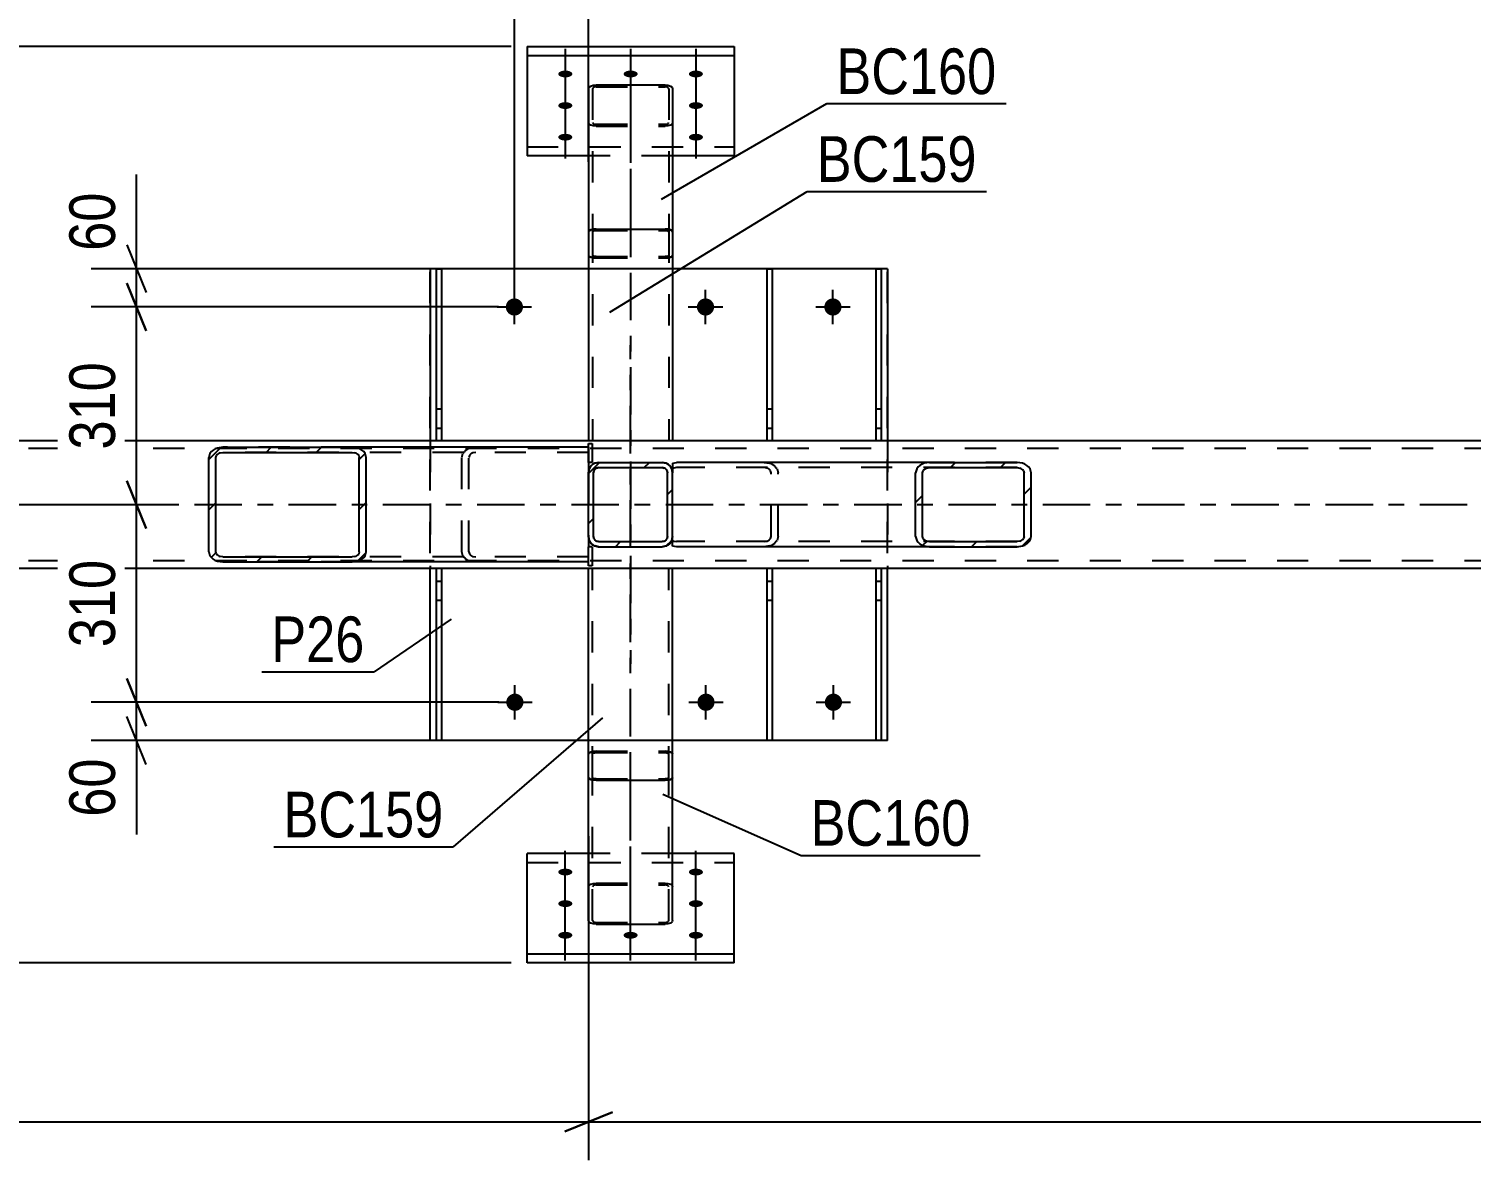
# Model space of a CAD drawing. Header units: millimetres. Extents: x -156 to 1033, y -616 to 225.
# Drawn here: x 25.8 to 116.4, y -314.2 to -243.3 of the extents above; entities that cross this region are included whole.
import ezdxf

# ---------------------------------------------------------------- set-up
doc = ezdxf.new("R2010")
doc.units = ezdxf.units.MM
doc.linetypes.add('DXK_LINE_DOT2', pattern=[3.9198, 1.9599, -1.9599])
doc.linetypes.add('DXK_LINE_DOT3', pattern=[5.9187, 2.979, -0.9799, 0.9799, -0.9799])
doc.styles.add('Arial Narrow', font='ARIALN.TTF', dxfattribs={"height": 0.2})

# ---------------------------------------------------------------- blocks, each defined once
blk = doc.blocks.new('Part-404205526-5546 - 5400')
at = {"color": 2, "linetype": 'Continuous'}
for p, q in [((51.001, -258.302), (51.001, -269.102)), ((51.401, -258.302), (51.001, -258.302)), ((60.948, -258.302), (51.721, -258.302)), ((72.16, -258.302), (66.228, -258.302)), ((79, -258.302), (72.48, -258.302)), ((79.721, -258.302), (79.32, -258.302)), ((79.721, -258.302), (79.721, -258.302)), ((79.721, -258.302), (79.721, -269.102)), ((51.001, -287.902), (51.001, -277.102)), ((79.721, -287.902), (79.721, -277.102)), ((51.401, -287.902), (51.001, -287.902)), ((60.948, -287.902), (51.721, -287.902)), ((72.16, -287.902), (66.228, -287.902)), ((79, -287.902), (72.48, -287.902)), ((79.721, -287.902), (79.32, -287.902)), ((79.721, -287.902), (79.721, -287.902))]:
    blk.add_line(p, q, dxfattribs=at)
at = {"color": 7, "linetype": 'DXK_LINE_DOT2'}
for p, q in [((51.001, -287.902), (51.001, -258.302)), ((51.721, -258.302), (51.401, -258.302)), ((66.228, -258.302), (60.948, -258.302)), ((72.48, -258.302), (72.16, -258.302)), ((79.32, -258.302), (79, -258.302)), ((79.721, -287.902), (79.721, -258.302)), ((79.721, -258.302), (79.721, -258.302)), ((51.001, -269.102), (51.001, -277.102)), ((79.721, -269.102), (79.721, -277.102)), ((51.721, -287.902), (51.401, -287.902)), ((66.228, -287.902), (60.948, -287.902)), ((72.48, -287.902), (72.16, -287.902)), ((79.32, -287.902), (79, -287.902)), ((79.721, -287.902), (79.721, -287.902))]:
    blk.add_line(p, q, dxfattribs=at)
blk = doc.blocks.new('Part-404205526-5468 - 5400')
at = {"color": 2, "linetype": 'Continuous'}
for p, q in [((51.401, -287.902), (51.401, -277.102)), ((51.721, -277.102), (51.721, -287.902)), ((51.401, -279.102), (51.721, -279.102)), ((51.721, -287.902), (51.401, -287.902))]:
    blk.add_line(p, q, dxfattribs=at)
at = {"color": 7, "linetype": 'DXK_LINE_DOT2'}
for p, q in [((51.721, -277.102), (51.401, -277.102)), ((51.401, -277.902), (51.721, -277.902))]:
    blk.add_line(p, q, dxfattribs=at)
blk = doc.blocks.new('Part-404205526-5408 - 5400')
at = {"color": 2, "linetype": 'Continuous'}
for p, q in [((861.776, -269.102), (-64.421, -269.102)), ((861.776, -277.102), (-64.421, -277.102))]:
    blk.add_line(p, q, dxfattribs=at)
at = {"color": 7, "linetype": 'DXK_LINE_DOT2'}
for p, q in [((866.576, -269.582), (-64.421, -269.582)), ((866.576, -276.622), (-64.421, -276.622))]:
    blk.add_line(p, q, dxfattribs=at)
at = {"color": 7, "linetype": 'DXK_LINE_DOT3'}
blk.add_line((-64.421, -273.102), (866.576, -273.102), dxfattribs=at)
blk = doc.blocks.new('Part-404205526-5483 - 5400')
at = {"color": 2, "linetype": 'Continuous'}
for p, q in [((51.401, -269.102), (51.401, -258.302)), ((51.401, -258.302), (51.721, -258.302)), ((51.721, -258.302), (51.721, -269.102)), ((51.401, -267.102), (51.721, -267.102))]:
    blk.add_line(p, q, dxfattribs=at)
at = {"color": 7, "linetype": 'DXK_LINE_DOT2'}
for p, q in [((51.401, -268.302), (51.721, -268.302)), ((51.721, -269.102), (51.401, -269.102))]:
    blk.add_line(p, q, dxfattribs=at)
blk = doc.blocks.new('Part-404205526-5507 - 5400')
at = {"color": 7, "linetype": 'DXK_LINE_DOT3'}
blk.add_line((63.588, -299.483), (63.588, -263.102), dxfattribs=at)
at = {"color": 2, "linetype": 'Continuous'}
for p, q in [((60.948, -290.224), (60.948, -277.102)), ((66.228, -290.224), (66.228, -277.102)), ((60.984, -290.287), (60.948, -290.224)), ((61.088, -290.34), (60.984, -290.287)), ((61.244, -290.376), (61.088, -290.34)), ((61.428, -290.388), (61.244, -290.376)), ((61.428, -290.388), (65.748, -290.388)), ((65.931, -290.376), (65.748, -290.388)), ((66.087, -290.34), (65.931, -290.376)), ((66.191, -290.287), (66.087, -290.34)), ((66.228, -290.224), (66.191, -290.287))]:
    blk.add_line(p, q, dxfattribs=at)
at = {"color": 7, "linetype": 'DXK_LINE_DOT2'}
for p, q in [((66.228, -277.102), (60.948, -277.102)), ((61.188, -290.224), (61.188, -277.102)), ((65.988, -290.224), (65.988, -277.102)), ((60.948, -288.743), (60.984, -288.68)), ((60.984, -288.68), (61.088, -288.626)), ((61.088, -288.626), (61.244, -288.591)), ((61.206, -288.711), (61.188, -288.743)), ((61.258, -288.685), (61.206, -288.711)), ((61.244, -288.591), (61.428, -288.578)), ((61.336, -288.667), (61.258, -288.685)), ((61.428, -288.661), (61.336, -288.667)), ((61.428, -288.578), (65.748, -288.578)), ((61.428, -288.661), (65.748, -288.661)), ((65.748, -288.578), (65.931, -288.591)), ((65.839, -288.667), (65.748, -288.661)), ((65.917, -288.685), (65.839, -288.667)), ((65.917, -288.685), (65.931, -288.692)), ((65.931, -288.591), (66.087, -288.626)), ((65.931, -288.692), (65.969, -288.711)), ((65.988, -288.743), (65.969, -288.711)), ((66.087, -288.626), (66.191, -288.68)), ((66.191, -288.68), (66.228, -288.743)), ((61.188, -290.224), (61.206, -290.255)), ((61.206, -290.255), (61.258, -290.282)), ((61.258, -290.282), (61.336, -290.3)), ((61.336, -290.3), (61.428, -290.306)), ((61.428, -290.306), (65.748, -290.306)), ((65.748, -290.306), (65.839, -290.3)), ((65.839, -290.3), (65.917, -290.282)), ((65.917, -290.282), (65.969, -290.255)), ((65.969, -290.255), (65.988, -290.224))]:
    blk.add_line(p, q, dxfattribs=at)
blk = doc.blocks.new('Part-404205526-5574 - 5400')
at = {"linetype": 'Continuous'}
h = blk.add_hatch(dxfattribs=at)
h.set_pattern_fill('', scale=0.7, style=0, pattern_type=0)
h.set_pattern_definition([(45, (46.4498, -276.6537), (-1.57154, 1.57154), [])])
h.paths.add_polyline_path([(46.114, -276.702), (46.45, -276.654), (46.735, -276.515), (46.925, -276.307), (46.992, -276.062), (46.992, -270.142), (46.925, -269.897), (46.735, -269.69), (46.45, -269.551), (46.114, -269.502), (37.987, -269.502), (37.651, -269.551), (37.366, -269.69), (37.175, -269.897), (37.108, -270.142), (37.108, -276.062), (37.175, -276.307), (37.366, -276.515), (37.651, -276.654), (37.987, -276.702)])
h.paths.add_polyline_path([(37.819, -276.358), (37.676, -276.289), (37.581, -276.185), (37.548, -276.062), (37.548, -270.142), (37.581, -270.02), (37.676, -269.916), (37.819, -269.847), (37.987, -269.822), (46.114, -269.822), (46.282, -269.847), (46.424, -269.916), (46.519, -270.02), (46.553, -270.142), (46.553, -276.062), (46.519, -276.185), (46.424, -276.289), (46.282, -276.358), (46.114, -276.382), (37.987, -276.382)])
at = {"color": 2, "linetype": 'Continuous'}
for p, q in [((37.987, -269.502), (37.651, -269.551)), ((37.819, -269.847), (37.987, -269.822)), ((37.987, -269.502), (46.114, -269.502)), ((37.987, -269.822), (46.114, -269.822)), ((60.939, -269.502), (46.114, -269.502)), ((46.45, -269.551), (46.114, -269.502)), ((46.114, -269.822), (46.282, -269.847)), ((37.175, -269.897), (37.108, -270.142)), ((37.108, -276.062), (37.108, -270.142)), ((37.548, -270.142), (37.581, -270.02)), ((37.548, -276.062), (37.548, -270.142)), ((46.519, -270.02), (46.553, -270.142)), ((46.553, -276.062), (46.553, -270.142)), ((46.992, -270.142), (46.925, -269.897)), ((46.992, -276.062), (46.992, -270.142)), ((60.939, -270.462), (60.939, -271.102)), ((60.939, -275.102), (60.939, -275.742)), ((37.108, -276.062), (37.175, -276.307)), ((37.581, -276.185), (37.548, -276.062)), ((46.553, -276.062), (46.519, -276.185)), ((46.925, -276.307), (46.992, -276.062)), ((37.651, -276.654), (37.987, -276.702)), ((37.987, -276.382), (37.819, -276.358)), ((37.987, -276.382), (46.114, -276.382)), ((37.987, -276.702), (46.114, -276.702)), ((46.282, -276.358), (46.114, -276.382)), ((46.114, -276.702), (46.45, -276.654)), ((60.939, -276.702), (46.114, -276.702))]:
    blk.add_line(p, q, dxfattribs=at)
at = {"color": 7, "linetype": 'DXK_LINE_DOT2'}
for p, q in [((46.114, -269.502), (37.987, -269.502)), ((60.939, -269.822), (37.987, -269.822)), ((53.536, -269.551), (53.873, -269.502)), ((53.873, -269.822), (53.705, -269.847)), ((60.939, -269.502), (60.939, -270.462)), ((52.994, -270.142), (53.061, -269.897)), ((52.994, -276.062), (52.994, -270.142)), ((53.467, -270.02), (53.433, -270.142)), ((53.433, -276.062), (53.433, -270.142)), ((60.939, -271.102), (60.939, -275.102)), ((53.061, -276.307), (52.994, -276.062)), ((53.433, -276.062), (53.467, -276.185)), ((60.939, -276.062), (60.939, -275.742)), ((60.939, -276.702), (60.939, -276.062)), ((60.939, -276.382), (37.987, -276.382)), ((46.114, -276.702), (37.987, -276.702)), ((53.873, -276.702), (53.536, -276.654)), ((53.705, -276.358), (53.873, -276.382))]:
    blk.add_line(p, q, dxfattribs=at)
at = {"color": 2, "linetype": 'Continuous'}
for centre, radius, start, end in [((37.852, -270.327), 0.802, 104.55473, 147.58955), ((37.92, -270.235), 0.401, 104.55473, 147.58955), ((46.181, -270.235), 0.401, 32.41045, 75.44527), ((46.248, -270.327), 0.802, 32.41045, 75.44527), ((37.92, -275.97), 0.401, 212.41045, 255.44527), ((46.181, -275.97), 0.401, 284.55473, 327.58955), ((37.852, -275.877), 0.802, 212.41045, 255.44527), ((46.248, -275.877), 0.802, 284.55473, 327.58955)]:
    blk.add_arc(centre, radius, start, end, dxfattribs=at)
at = {"color": 7, "linetype": 'DXK_LINE_DOT2'}
for centre, radius, start, end in [((53.738, -270.327), 0.802, 104.55473, 147.58955), ((53.805, -270.235), 0.401, 104.55473, 147.58955), ((53.805, -275.97), 0.401, 212.41045, 255.44527), ((53.738, -275.877), 0.802, 212.41045, 255.44527)]:
    blk.add_arc(centre, radius, start, end, dxfattribs=at)
blk = doc.blocks.new('Part-404205526-5473 - 5400')
at = {"color": 2, "linetype": 'Continuous'}
for p, q in [((79, -287.902), (79, -277.102)), ((79.32, -277.102), (79.32, -287.902)), ((79, -279.102), (79.32, -279.102)), ((79.32, -287.902), (79, -287.902))]:
    blk.add_line(p, q, dxfattribs=at)
at = {"color": 7, "linetype": 'DXK_LINE_DOT2'}
for p, q in [((79.32, -277.102), (79, -277.102)), ((79, -277.902), (79.32, -277.902))]:
    blk.add_line(p, q, dxfattribs=at)
blk = doc.blocks.new('Part-404205526-5478 - 5400')
at = {"color": 2, "linetype": 'Continuous'}
for p, q in [((72.16, -287.902), (72.16, -277.102)), ((72.48, -277.102), (72.48, -287.902)), ((72.16, -279.102), (72.48, -279.102)), ((72.48, -287.902), (72.16, -287.902))]:
    blk.add_line(p, q, dxfattribs=at)
at = {"color": 7, "linetype": 'DXK_LINE_DOT2'}
for p, q in [((72.48, -277.102), (72.16, -277.102)), ((72.16, -277.902), (72.48, -277.902))]:
    blk.add_line(p, q, dxfattribs=at)
blk = doc.blocks.new('Part-404205526-5488 - 5400')
at = {"color": 2, "linetype": 'Continuous'}
for p, q in [((79, -269.102), (79, -258.302)), ((79, -258.302), (79.32, -258.302)), ((79.32, -258.302), (79.32, -269.102)), ((79, -267.102), (79.32, -267.102))]:
    blk.add_line(p, q, dxfattribs=at)
at = {"color": 7, "linetype": 'DXK_LINE_DOT2'}
for p, q in [((79, -268.302), (79.32, -268.302)), ((79.32, -269.102), (79, -269.102))]:
    blk.add_line(p, q, dxfattribs=at)
blk = doc.blocks.new('Part-404205526-5493 - 5400')
at = {"color": 2, "linetype": 'Continuous'}
for p, q in [((72.16, -269.102), (72.16, -258.302)), ((72.16, -258.302), (72.48, -258.302)), ((72.48, -258.302), (72.48, -269.102)), ((72.16, -267.102), (72.48, -267.102))]:
    blk.add_line(p, q, dxfattribs=at)
at = {"color": 7, "linetype": 'DXK_LINE_DOT2'}
for p, q in [((72.16, -268.302), (72.48, -268.302)), ((72.48, -269.102), (72.16, -269.102))]:
    blk.add_line(p, q, dxfattribs=at)
blk = doc.blocks.new('Part-404205526-5496 - 5400')
at = {"color": 2, "linetype": 'Continuous'}
for p, q in [((60.948, -294.996), (57.088, -294.996)), ((57.088, -301.843), (57.088, -294.996)), ((70.088, -294.996), (66.228, -294.996)), ((70.088, -301.843), (70.088, -294.996)), ((57.088, -301.283), (70.088, -301.283)), ((70.088, -301.843), (57.088, -301.843))]:
    blk.add_line(p, q, dxfattribs=at)
at = {"color": 7, "linetype": 'DXK_LINE_DOT2'}
for p, q in [((66.228, -294.996), (60.948, -294.996)), ((57.088, -295.556), (70.088, -295.556))]:
    blk.add_line(p, q, dxfattribs=at)
blk = doc.blocks.new('Part-404205526-5497 - 5400')
at = {"color": 2, "linetype": 'Continuous'}
for p, q in [((57.088, -244.36), (70.088, -244.36)), ((57.088, -244.36), (57.088, -251.208)), ((70.088, -244.36), (70.088, -251.208)), ((57.088, -244.921), (70.088, -244.921)), ((60.948, -251.208), (57.088, -251.208)), ((70.088, -251.208), (66.228, -251.208))]:
    blk.add_line(p, q, dxfattribs=at)
at = {"color": 7, "linetype": 'DXK_LINE_DOT2'}
for p, q in [((57.088, -250.648), (70.088, -250.648)), ((66.228, -251.208), (60.948, -251.208))]:
    blk.add_line(p, q, dxfattribs=at)
blk = doc.blocks.new('Part-404205526-5502 - 5400')
at = {"color": 7, "linetype": 'DXK_LINE_DOT2'}
for p, q in [((60.984, -288.68), (60.948, -288.743)), ((60.948, -290.224), (60.948, -288.743)), ((61.088, -288.626), (60.984, -288.68)), ((61.244, -288.591), (61.088, -288.626)), ((61.188, -288.743), (61.206, -288.711)), ((61.188, -299.197), (61.188, -288.743)), ((61.206, -288.711), (61.258, -288.685)), ((61.428, -288.578), (61.244, -288.591)), ((61.258, -288.685), (61.336, -288.667)), ((61.336, -288.667), (61.428, -288.661)), ((61.428, -288.578), (65.748, -288.578)), ((61.428, -288.661), (65.748, -288.661)), ((65.931, -288.591), (65.748, -288.578)), ((65.748, -288.661), (65.839, -288.667)), ((65.839, -288.667), (65.917, -288.685)), ((65.917, -288.685), (65.931, -288.692)), ((66.087, -288.626), (65.931, -288.591)), ((65.931, -288.692), (65.969, -288.711)), ((65.969, -288.711), (65.988, -288.743)), ((65.988, -299.197), (65.988, -288.743)), ((66.191, -288.68), (66.087, -288.626)), ((66.228, -288.743), (66.191, -288.68)), ((66.228, -290.224), (66.228, -288.743)), ((61.206, -290.255), (61.188, -290.224)), ((61.258, -290.282), (61.206, -290.255)), ((61.336, -290.3), (61.258, -290.282)), ((61.428, -290.306), (61.336, -290.3)), ((61.428, -290.306), (65.748, -290.306)), ((65.839, -290.3), (65.748, -290.306)), ((65.917, -290.282), (65.839, -290.3)), ((65.917, -290.282), (65.931, -290.275)), ((65.931, -290.275), (65.969, -290.255)), ((65.969, -290.255), (65.988, -290.224)), ((60.948, -297.082), (60.984, -296.992)), ((60.984, -296.992), (61.088, -296.916)), ((61.088, -296.916), (61.244, -296.865)), ((61.258, -296.999), (61.206, -297.037)), ((61.244, -296.865), (61.428, -296.847)), ((61.336, -296.973), (61.258, -296.999)), ((61.428, -296.965), (61.336, -296.973)), ((61.428, -296.847), (65.748, -296.847)), ((61.428, -296.965), (65.748, -296.965)), ((65.748, -296.847), (65.931, -296.865)), ((65.839, -296.973), (65.748, -296.965)), ((65.917, -296.999), (65.839, -296.973)), ((65.917, -296.999), (65.931, -297.009)), ((65.931, -296.865), (66.087, -296.916)), ((65.931, -297.009), (65.969, -297.037)), ((66.087, -296.916), (66.191, -296.992)), ((66.191, -296.992), (66.228, -297.082)), ((61.206, -297.037), (61.188, -297.082)), ((65.988, -297.082), (65.969, -297.037)), ((61.188, -299.197), (61.206, -299.242)), ((61.206, -299.242), (61.258, -299.28)), ((61.258, -299.28), (61.336, -299.306)), ((61.336, -299.306), (61.428, -299.314)), ((61.428, -299.314), (65.748, -299.314)), ((65.748, -299.314), (65.839, -299.306)), ((65.839, -299.306), (65.917, -299.28)), ((65.917, -299.28), (65.969, -299.242)), ((65.969, -299.242), (65.988, -299.197))]:
    blk.add_line(p, q, dxfattribs=at)
at = {"color": 7, "linetype": 'DXK_LINE_DOT3'}
blk.add_line((63.588, -298.139), (63.588, -289.483), dxfattribs=at)
at = {"color": 2, "linetype": 'Continuous'}
for p, q in [((60.948, -299.197), (60.948, -290.224)), ((60.948, -290.224), (60.984, -290.287)), ((60.984, -290.287), (61.088, -290.34)), ((61.088, -290.34), (61.244, -290.376)), ((61.244, -290.376), (61.428, -290.388)), ((61.428, -290.388), (65.748, -290.388)), ((65.748, -290.388), (65.931, -290.376)), ((65.931, -290.376), (66.087, -290.34)), ((66.087, -290.34), (66.191, -290.287)), ((66.191, -290.287), (66.228, -290.224)), ((66.228, -299.197), (66.228, -290.224)), ((60.984, -299.287), (60.948, -299.197)), ((61.088, -299.363), (60.984, -299.287)), ((61.244, -299.414), (61.088, -299.363)), ((61.428, -299.432), (61.244, -299.414)), ((61.428, -299.432), (65.748, -299.432)), ((65.931, -299.414), (65.748, -299.432)), ((66.087, -299.363), (65.931, -299.414)), ((66.191, -299.287), (66.087, -299.363)), ((66.228, -299.197), (66.191, -299.287))]:
    blk.add_line(p, q, dxfattribs=at)
blk = doc.blocks.new('Part-404205526-5512 - 5400')
at = {"color": 2, "linetype": 'Continuous'}
for p, q in [((60.948, -247.007), (60.984, -246.917)), ((60.948, -247.007), (60.948, -255.981)), ((60.984, -246.917), (61.088, -246.841)), ((61.088, -246.841), (61.244, -246.79)), ((61.244, -246.79), (61.428, -246.772)), ((61.428, -246.772), (65.748, -246.772)), ((65.748, -246.772), (65.931, -246.79)), ((65.931, -246.79), (66.087, -246.841)), ((66.087, -246.841), (66.191, -246.917)), ((66.191, -246.917), (66.228, -247.007)), ((66.228, -247.007), (66.228, -255.981)), ((60.984, -255.918), (60.948, -255.981)), ((61.088, -255.865), (60.984, -255.918)), ((61.244, -255.829), (61.088, -255.865)), ((61.428, -255.816), (61.244, -255.829)), ((61.428, -255.816), (65.748, -255.816)), ((65.931, -255.829), (65.748, -255.816)), ((66.087, -255.865), (65.931, -255.829)), ((66.191, -255.918), (66.087, -255.865)), ((66.228, -255.981), (66.191, -255.918))]:
    blk.add_line(p, q, dxfattribs=at)
at = {"color": 7, "linetype": 'DXK_LINE_DOT2'}
for p, q in [((61.206, -246.962), (61.188, -247.007)), ((61.188, -247.007), (61.188, -257.462)), ((61.258, -246.924), (61.206, -246.962)), ((61.336, -246.898), (61.258, -246.924)), ((61.428, -246.889), (61.336, -246.898)), ((61.428, -246.889), (65.748, -246.889)), ((65.839, -246.898), (65.748, -246.889)), ((65.917, -246.924), (65.839, -246.898)), ((65.969, -246.962), (65.917, -246.924)), ((65.988, -247.007), (65.969, -246.962)), ((65.988, -247.007), (65.988, -257.462)), ((60.984, -249.212), (60.948, -249.122)), ((61.088, -249.288), (60.984, -249.212)), ((61.244, -249.339), (61.088, -249.288)), ((61.188, -249.122), (61.206, -249.167)), ((61.206, -249.167), (61.258, -249.205)), ((61.428, -249.357), (61.244, -249.339)), ((61.258, -249.205), (61.336, -249.23)), ((61.336, -249.23), (61.428, -249.239)), ((61.428, -249.239), (65.748, -249.239)), ((61.428, -249.357), (65.748, -249.357)), ((65.748, -249.239), (65.839, -249.23)), ((65.931, -249.339), (65.748, -249.357)), ((65.839, -249.23), (65.917, -249.205)), ((65.917, -249.205), (65.931, -249.195)), ((65.931, -249.195), (65.969, -249.167)), ((66.087, -249.288), (65.931, -249.339)), ((65.969, -249.167), (65.988, -249.122)), ((66.191, -249.212), (66.087, -249.288)), ((66.228, -249.122), (66.191, -249.212)), ((60.948, -255.981), (60.948, -257.462)), ((61.188, -255.981), (61.206, -255.949)), ((61.206, -255.949), (61.258, -255.923)), ((61.258, -255.923), (61.336, -255.905)), ((61.336, -255.905), (61.428, -255.899)), ((61.428, -255.899), (65.748, -255.899)), ((65.748, -255.899), (65.839, -255.905)), ((65.839, -255.905), (65.917, -255.923)), ((65.917, -255.923), (65.931, -255.93)), ((65.931, -255.93), (65.969, -255.949)), ((65.969, -255.949), (65.988, -255.981)), ((66.228, -255.981), (66.228, -257.462)), ((60.948, -257.462), (60.984, -257.525)), ((60.984, -257.525), (61.088, -257.578)), ((61.088, -257.578), (61.244, -257.614)), ((61.206, -257.493), (61.188, -257.462)), ((61.258, -257.52), (61.206, -257.493)), ((61.244, -257.614), (61.428, -257.627)), ((61.336, -257.538), (61.258, -257.52)), ((61.428, -257.544), (61.336, -257.538)), ((61.428, -257.544), (65.748, -257.544)), ((61.428, -257.627), (65.748, -257.627)), ((65.839, -257.538), (65.748, -257.544)), ((65.748, -257.627), (65.931, -257.614)), ((65.917, -257.52), (65.839, -257.538)), ((65.917, -257.52), (65.931, -257.513)), ((65.931, -257.513), (65.969, -257.493)), ((65.931, -257.614), (66.087, -257.578)), ((65.969, -257.493), (65.988, -257.462)), ((66.087, -257.578), (66.191, -257.525)), ((66.191, -257.525), (66.228, -257.462))]:
    blk.add_line(p, q, dxfattribs=at)
at = {"color": 7, "linetype": 'DXK_LINE_DOT3'}
blk.add_line((63.588, -248.064), (63.588, -256.721), dxfattribs=at)
blk = doc.blocks.new('Part-404205526-5517 - 5400')
at = {"color": 7, "linetype": 'DXK_LINE_DOT3'}
blk.add_line((63.588, -246.721), (63.588, -283.102), dxfattribs=at)
at = {"color": 2, "linetype": 'Continuous'}
for p, q in [((60.948, -255.981), (60.984, -255.918)), ((60.948, -255.981), (60.948, -269.102)), ((60.984, -255.918), (61.088, -255.865)), ((61.088, -255.865), (61.244, -255.829)), ((61.244, -255.829), (61.428, -255.816)), ((61.428, -255.816), (65.748, -255.816)), ((65.748, -255.816), (65.931, -255.829)), ((65.931, -255.829), (66.087, -255.865)), ((66.087, -255.865), (66.191, -255.918)), ((66.191, -255.918), (66.228, -255.981)), ((66.228, -255.981), (66.228, -269.102))]:
    blk.add_line(p, q, dxfattribs=at)
at = {"color": 7, "linetype": 'DXK_LINE_DOT2'}
for p, q in [((61.206, -255.949), (61.188, -255.981)), ((61.188, -255.981), (61.188, -269.102)), ((61.258, -255.923), (61.206, -255.949)), ((61.336, -255.905), (61.258, -255.923)), ((61.428, -255.899), (61.336, -255.905)), ((61.428, -255.899), (65.748, -255.899)), ((65.839, -255.905), (65.748, -255.899)), ((65.917, -255.923), (65.839, -255.905)), ((65.969, -255.949), (65.917, -255.923)), ((65.988, -255.981), (65.969, -255.949)), ((65.988, -255.981), (65.988, -269.102)), ((60.984, -257.525), (60.948, -257.462)), ((61.088, -257.578), (60.984, -257.525)), ((61.244, -257.614), (61.088, -257.578)), ((61.188, -257.462), (61.206, -257.493)), ((61.206, -257.493), (61.258, -257.52)), ((61.428, -257.627), (61.244, -257.614)), ((61.258, -257.52), (61.336, -257.538)), ((61.336, -257.538), (61.428, -257.544)), ((61.428, -257.544), (65.748, -257.544)), ((61.428, -257.627), (65.748, -257.627)), ((65.748, -257.544), (65.839, -257.538)), ((65.931, -257.614), (65.748, -257.627)), ((65.839, -257.538), (65.917, -257.52)), ((65.917, -257.52), (65.931, -257.513)), ((65.931, -257.513), (65.969, -257.493)), ((66.087, -257.578), (65.931, -257.614)), ((65.969, -257.493), (65.988, -257.462)), ((66.191, -257.525), (66.087, -257.578)), ((66.228, -257.462), (66.191, -257.525)), ((66.228, -269.102), (60.948, -269.102))]:
    blk.add_line(p, q, dxfattribs=at)
blk = doc.blocks.new('Bolt-404205526-5602 - 5400')
at = {"linetype": 'Continuous'}
for points in [[(59.488, -245.869), (59.579, -245.873), (59.667, -245.887), (59.746, -245.909), (59.815, -245.939), (59.869, -245.975), (59.906, -246.016), (59.925, -246.059), (59.925, -246.104), (59.906, -246.147), (59.869, -246.188), (59.815, -246.224), (59.746, -246.254), (59.667, -246.276), (59.579, -246.29), (59.488, -246.294), (59.396, -246.29), (59.309, -246.276), (59.229, -246.254), (59.161, -246.224), (59.107, -246.188), (59.069, -246.147), (59.05, -246.104), (59.05, -246.059), (59.069, -246.016), (59.107, -245.975), (59.161, -245.939), (59.229, -245.909), (59.309, -245.887), (59.396, -245.873)], [(63.588, -245.869), (63.679, -245.873), (63.767, -245.887), (63.846, -245.909), (63.915, -245.939), (63.969, -245.975), (64.006, -246.016), (64.025, -246.059), (64.025, -246.104), (64.006, -246.147), (63.969, -246.188), (63.915, -246.224), (63.846, -246.254), (63.767, -246.276), (63.679, -246.29), (63.588, -246.294), (63.496, -246.29), (63.409, -246.276), (63.329, -246.254), (63.261, -246.224), (63.207, -246.188), (63.169, -246.147), (63.15, -246.104), (63.15, -246.059), (63.169, -246.016), (63.207, -245.975), (63.261, -245.939), (63.329, -245.909), (63.409, -245.887), (63.496, -245.873)], [(67.688, -245.869), (67.779, -245.873), (67.867, -245.887), (67.946, -245.909), (68.015, -245.939), (68.069, -245.975), (68.106, -246.016), (68.125, -246.059), (68.125, -246.104), (68.106, -246.147), (68.069, -246.188), (68.015, -246.224), (67.946, -246.254), (67.867, -246.276), (67.779, -246.29), (67.688, -246.294), (67.596, -246.29), (67.509, -246.276), (67.429, -246.254), (67.361, -246.224), (67.307, -246.188), (67.269, -246.147), (67.25, -246.104), (67.25, -246.059), (67.269, -246.016), (67.307, -245.975), (67.361, -245.939), (67.429, -245.909), (67.509, -245.887), (67.596, -245.873)], [(59.488, -247.852), (59.579, -247.856), (59.667, -247.87), (59.746, -247.892), (59.815, -247.922), (59.869, -247.958), (59.906, -247.999), (59.925, -248.042), (59.925, -248.087), (59.906, -248.13), (59.869, -248.171), (59.815, -248.207), (59.746, -248.237), (59.667, -248.259), (59.579, -248.273), (59.488, -248.277), (59.396, -248.273), (59.309, -248.259), (59.229, -248.237), (59.161, -248.207), (59.107, -248.171), (59.069, -248.13), (59.05, -248.087), (59.05, -248.042), (59.069, -247.999), (59.107, -247.958), (59.161, -247.922), (59.229, -247.892), (59.309, -247.87), (59.396, -247.856)], [(67.688, -247.852), (67.779, -247.856), (67.867, -247.87), (67.946, -247.892), (68.015, -247.922), (68.069, -247.958), (68.106, -247.999), (68.125, -248.042), (68.125, -248.087), (68.106, -248.13), (68.069, -248.171), (68.015, -248.207), (67.946, -248.237), (67.867, -248.259), (67.779, -248.273), (67.688, -248.277), (67.596, -248.273), (67.509, -248.259), (67.429, -248.237), (67.361, -248.207), (67.307, -248.171), (67.269, -248.13), (67.25, -248.087), (67.25, -248.042), (67.269, -247.999), (67.307, -247.958), (67.361, -247.922), (67.429, -247.892), (67.509, -247.87), (67.596, -247.856)], [(59.488, -249.834), (59.579, -249.839), (59.667, -249.853), (59.746, -249.875), (59.815, -249.905), (59.869, -249.941), (59.906, -249.982), (59.925, -250.025), (59.925, -250.07), (59.906, -250.113), (59.869, -250.154), (59.815, -250.19), (59.746, -250.219), (59.667, -250.242), (59.579, -250.255), (59.488, -250.26), (59.396, -250.255), (59.309, -250.242), (59.229, -250.219), (59.161, -250.19), (59.107, -250.154), (59.069, -250.113), (59.05, -250.07), (59.05, -250.025), (59.069, -249.982), (59.107, -249.941), (59.161, -249.905), (59.229, -249.875), (59.309, -249.853), (59.396, -249.839)], [(67.688, -249.834), (67.779, -249.839), (67.867, -249.853), (67.946, -249.875), (68.015, -249.905), (68.069, -249.941), (68.106, -249.982), (68.125, -250.025), (68.125, -250.07), (68.106, -250.113), (68.069, -250.154), (68.015, -250.19), (67.946, -250.219), (67.867, -250.242), (67.779, -250.255), (67.688, -250.26), (67.596, -250.255), (67.509, -250.242), (67.429, -250.219), (67.361, -250.19), (67.307, -250.154), (67.269, -250.113), (67.25, -250.07), (67.25, -250.025), (67.269, -249.982), (67.307, -249.941), (67.361, -249.905), (67.429, -249.875), (67.509, -249.853), (67.596, -249.839)]]:
    blk.add_hatch(color=1, dxfattribs=at).paths.add_polyline_path(points)
at = {"color": 1, "linetype": 'Continuous'}
for p, q in [((59.488, -244.506), (59.488, -247.412)), ((63.588, -244.506), (63.588, -247.412)), ((67.688, -244.506), (67.688, -247.412)), ((59.488, -246.489), (59.488, -249.395)), ((67.688, -246.489), (67.688, -249.395)), ((59.488, -248.472), (59.488, -251.378)), ((67.688, -248.472), (67.688, -251.378))]:
    blk.add_line(p, q, dxfattribs=at)
at = {"color": 1, "linetype": 'DXK_LINE_DOT2'}
blk.add_line((63.588, -248.472), (63.588, -251.378), dxfattribs=at)
blk = doc.blocks.new('Bolt-404205526-5615 - 5400')
at = {"linetype": 'Continuous'}
for points in [[(56.291, -260.162, -1), (56.291, -261.242, -1)], [(68.291, -260.162, -1), (68.291, -261.242, -1)], [(76.291, -260.162, -1), (76.291, -261.242, -1)]]:
    blk.add_hatch(color=1, dxfattribs=at).paths.add_polyline_path(points)
at = {"color": 1, "linetype": 'Continuous'}
for p, q in [((56.291, -261.782), (56.291, -259.622)), ((68.291, -261.782), (68.291, -259.622)), ((76.291, -261.782), (76.291, -259.622)), ((55.211, -260.702), (57.371, -260.702)), ((67.211, -260.702), (69.371, -260.702)), ((75.211, -260.702), (77.371, -260.702))]:
    blk.add_line(p, q, dxfattribs=at)
blk = doc.blocks.new('Bolt-404205526-5616 - 5400')
at = {"linetype": 'Continuous'}
for points in [[(56.321, -284.962, -1), (56.321, -286.042, -1)], [(68.321, -284.962, -1), (68.321, -286.042, -1)], [(76.321, -284.962, -1), (76.321, -286.042, -1)]]:
    blk.add_hatch(color=1, dxfattribs=at).paths.add_polyline_path(points)
at = {"color": 1, "linetype": 'Continuous'}
for p, q in [((56.321, -286.582), (56.321, -284.422)), ((68.321, -286.582), (68.321, -284.422)), ((76.321, -286.582), (76.321, -284.422)), ((55.241, -285.502), (57.401, -285.502)), ((67.241, -285.502), (69.401, -285.502)), ((75.241, -285.502), (77.401, -285.502))]:
    blk.add_line(p, q, dxfattribs=at)
blk = doc.blocks.new('Part-404205526-5621 - 5400')
at = {"color": 2, "linetype": 'Continuous'}
for p, q in [((60.939, -270.462), (60.939, -269.262)), ((60.939, -269.262), (61.179, -269.262)), ((61.179, -269.262), (61.179, -270.462)), ((61.179, -270.462), (60.939, -270.462))]:
    blk.add_line(p, q, dxfattribs=at)
blk = doc.blocks.new('Part-404205526-5622 - 5400')
at = {"color": 2, "linetype": 'Continuous'}
for p, q in [((60.939, -276.942), (60.939, -275.742)), ((61.179, -275.742), (60.939, -275.742)), ((61.179, -275.742), (61.179, -276.942)), ((61.179, -276.942), (60.939, -276.942))]:
    blk.add_line(p, q, dxfattribs=at)
blk = doc.blocks.new('Bolt-404205526-5623 - 5400')
at = {"linetype": 'Continuous'}
for points in [[(59.488, -296.369), (59.396, -296.365), (59.309, -296.351), (59.229, -296.329), (59.161, -296.299), (59.107, -296.263), (59.069, -296.222), (59.05, -296.179), (59.05, -296.134), (59.069, -296.091), (59.107, -296.05), (59.161, -296.014), (59.229, -295.984), (59.309, -295.962), (59.396, -295.948), (59.488, -295.944), (59.579, -295.948), (59.667, -295.962), (59.746, -295.984), (59.815, -296.014), (59.869, -296.05), (59.906, -296.091), (59.925, -296.134), (59.925, -296.179), (59.906, -296.222), (59.869, -296.263), (59.815, -296.299), (59.746, -296.329), (59.667, -296.351), (59.579, -296.365)], [(67.688, -296.369), (67.596, -296.365), (67.509, -296.351), (67.429, -296.329), (67.361, -296.299), (67.307, -296.263), (67.269, -296.222), (67.25, -296.179), (67.25, -296.134), (67.269, -296.091), (67.307, -296.05), (67.361, -296.014), (67.429, -295.984), (67.509, -295.962), (67.596, -295.948), (67.688, -295.944), (67.779, -295.948), (67.867, -295.962), (67.946, -295.984), (68.015, -296.014), (68.069, -296.05), (68.106, -296.091), (68.125, -296.134), (68.125, -296.179), (68.106, -296.222), (68.069, -296.263), (68.015, -296.299), (67.946, -296.329), (67.867, -296.351), (67.779, -296.365)], [(59.488, -298.352), (59.396, -298.348), (59.309, -298.334), (59.229, -298.312), (59.161, -298.282), (59.107, -298.246), (59.069, -298.205), (59.05, -298.162), (59.05, -298.117), (59.069, -298.074), (59.107, -298.033), (59.161, -297.997), (59.229, -297.967), (59.309, -297.945), (59.396, -297.931), (59.488, -297.927), (59.579, -297.931), (59.667, -297.945), (59.746, -297.967), (59.815, -297.997), (59.869, -298.033), (59.906, -298.074), (59.925, -298.117), (59.925, -298.162), (59.906, -298.205), (59.869, -298.246), (59.815, -298.282), (59.746, -298.312), (59.667, -298.334), (59.579, -298.348)], [(67.688, -298.352), (67.596, -298.348), (67.509, -298.334), (67.429, -298.312), (67.361, -298.282), (67.307, -298.246), (67.269, -298.205), (67.25, -298.162), (67.25, -298.117), (67.269, -298.074), (67.307, -298.033), (67.361, -297.997), (67.429, -297.967), (67.509, -297.945), (67.596, -297.931), (67.688, -297.927), (67.779, -297.931), (67.867, -297.945), (67.946, -297.967), (68.015, -297.997), (68.069, -298.033), (68.106, -298.074), (68.125, -298.117), (68.125, -298.162), (68.106, -298.205), (68.069, -298.246), (68.015, -298.282), (67.946, -298.312), (67.867, -298.334), (67.779, -298.348)], [(59.488, -300.335), (59.396, -300.331), (59.309, -300.317), (59.229, -300.295), (59.161, -300.265), (59.107, -300.229), (59.069, -300.188), (59.05, -300.145), (59.05, -300.1), (59.069, -300.057), (59.107, -300.016), (59.161, -299.98), (59.229, -299.95), (59.309, -299.928), (59.396, -299.914), (59.488, -299.91), (59.579, -299.914), (59.667, -299.928), (59.746, -299.95), (59.815, -299.98), (59.869, -300.016), (59.906, -300.057), (59.925, -300.1), (59.925, -300.145), (59.906, -300.188), (59.869, -300.229), (59.815, -300.265), (59.746, -300.295), (59.667, -300.317), (59.579, -300.331)], [(63.588, -300.335), (63.496, -300.331), (63.409, -300.317), (63.329, -300.295), (63.261, -300.265), (63.207, -300.229), (63.169, -300.188), (63.15, -300.145), (63.15, -300.1), (63.169, -300.057), (63.207, -300.016), (63.261, -299.98), (63.329, -299.95), (63.409, -299.928), (63.496, -299.914), (63.588, -299.91), (63.679, -299.914), (63.767, -299.928), (63.846, -299.95), (63.915, -299.98), (63.969, -300.016), (64.006, -300.057), (64.025, -300.1), (64.025, -300.145), (64.006, -300.188), (63.969, -300.229), (63.915, -300.265), (63.846, -300.295), (63.767, -300.317), (63.679, -300.331)], [(67.688, -300.335), (67.596, -300.331), (67.509, -300.317), (67.429, -300.295), (67.361, -300.265), (67.307, -300.229), (67.269, -300.188), (67.25, -300.145), (67.25, -300.1), (67.269, -300.057), (67.307, -300.016), (67.361, -299.98), (67.429, -299.95), (67.509, -299.928), (67.596, -299.914), (67.688, -299.91), (67.779, -299.914), (67.867, -299.928), (67.946, -299.95), (68.015, -299.98), (68.069, -300.016), (68.106, -300.057), (68.125, -300.1), (68.125, -300.145), (68.106, -300.188), (68.069, -300.229), (68.015, -300.265), (67.946, -300.295), (67.867, -300.317), (67.779, -300.331)]]:
    blk.add_hatch(color=1, dxfattribs=at).paths.add_polyline_path(points)
at = {"color": 1, "linetype": 'Continuous'}
for p, q in [((59.488, -297.732), (59.488, -294.826)), ((67.688, -297.732), (67.688, -294.826)), ((59.488, -299.715), (59.488, -296.809)), ((67.688, -299.715), (67.688, -296.809)), ((59.488, -301.698), (59.488, -298.792)), ((63.588, -301.698), (63.588, -298.792)), ((67.688, -301.698), (67.688, -298.792))]:
    blk.add_line(p, q, dxfattribs=at)
at = {"color": 1, "linetype": 'DXK_LINE_DOT2'}
blk.add_line((63.588, -297.732), (63.588, -294.826), dxfattribs=at)
blk = doc.blocks.new('Part-404205526-5632 - 5400')
at = {"linetype": 'Continuous'}
h = blk.add_hatch(dxfattribs=at)
h.set_pattern_fill('', scale=0.7, style=0, pattern_type=0)
h.set_pattern_definition([(45, (88.1888, -275.6937), (-1.57154, 1.57154), [])])
h.paths.add_polyline_path([(87.853, -275.742), (88.189, -275.694), (88.474, -275.555), (88.664, -275.347), (88.731, -275.102), (88.731, -271.102), (88.664, -270.857), (88.474, -270.65), (88.189, -270.511), (87.853, -270.462), (82.362, -270.462), (82.025, -270.511), (81.74, -270.65), (81.55, -270.857), (81.483, -271.102), (81.483, -275.102), (81.55, -275.347), (81.74, -275.555), (82.025, -275.694), (82.362, -275.742)])
h.paths.add_polyline_path([(82.194, -275.398), (82.051, -275.329), (81.956, -275.225), (81.922, -275.102), (81.922, -271.102), (81.956, -270.98), (82.051, -270.876), (82.194, -270.807), (82.362, -270.782), (87.853, -270.782), (88.021, -270.807), (88.163, -270.876), (88.258, -270.98), (88.292, -271.102), (88.292, -275.102), (88.258, -275.225), (88.163, -275.329), (88.021, -275.398), (87.853, -275.422), (82.362, -275.422)])
at = {"color": 2, "linetype": 'Continuous'}
for p, q in [((66.219, -270.5), (66.476, -270.462)), ((66.219, -270.5), (66.219, -271.102)), ((82.362, -270.462), (66.476, -270.462)), ((82.362, -270.462), (82.025, -270.511)), ((82.362, -270.462), (87.853, -270.462)), ((88.189, -270.511), (87.853, -270.462)), ((81.55, -270.857), (81.483, -271.102)), ((81.483, -275.102), (81.483, -271.102)), ((81.922, -271.102), (81.956, -270.98)), ((81.922, -275.102), (81.922, -271.102)), ((82.194, -270.807), (82.362, -270.782)), ((82.362, -270.782), (87.853, -270.782)), ((87.853, -270.782), (88.021, -270.807)), ((88.258, -270.98), (88.292, -271.102)), ((88.292, -275.102), (88.292, -271.102)), ((88.731, -271.102), (88.664, -270.857)), ((88.731, -275.102), (88.731, -271.102)), ((66.219, -275.694), (66.219, -275.102)), ((81.483, -275.102), (81.55, -275.347)), ((81.956, -275.225), (81.922, -275.102)), ((88.292, -275.102), (88.258, -275.225)), ((88.664, -275.347), (88.731, -275.102)), ((66.219, -275.705), (66.219, -275.694)), ((66.476, -275.742), (66.219, -275.705)), ((82.362, -275.742), (66.476, -275.742)), ((82.025, -275.694), (82.362, -275.742)), ((82.362, -275.422), (82.194, -275.398)), ((82.362, -275.422), (87.853, -275.422)), ((82.362, -275.742), (87.853, -275.742)), ((88.021, -275.398), (87.853, -275.422)), ((87.853, -275.742), (88.189, -275.694))]:
    blk.add_line(p, q, dxfattribs=at)
at = {"color": 7, "linetype": 'DXK_LINE_DOT2'}
for p, q in [((66.219, -270.5), (66.219, -270.85)), ((71.967, -270.462), (72.303, -270.511)), ((87.853, -270.462), (82.362, -270.462)), ((66.308, -270.807), (66.219, -270.85)), ((66.219, -275.555), (66.219, -271.102)), ((66.476, -270.782), (66.308, -270.807)), ((87.853, -270.782), (66.476, -270.782)), ((72.135, -270.807), (71.967, -270.782)), ((72.406, -271.102), (72.373, -270.98)), ((72.406, -275.102), (72.406, -271.102)), ((72.779, -270.857), (72.845, -271.102)), ((72.845, -275.102), (72.845, -271.102)), ((72.373, -275.225), (72.406, -275.102)), ((72.845, -275.102), (72.779, -275.347)), ((66.219, -275.355), (66.308, -275.398)), ((66.308, -275.398), (66.476, -275.422)), ((87.853, -275.422), (66.476, -275.422)), ((71.967, -275.422), (72.135, -275.398)), ((72.303, -275.694), (71.967, -275.742)), ((87.853, -275.742), (82.362, -275.742))]:
    blk.add_line(p, q, dxfattribs=at)
for centre, radius, start, end in [((72.102, -271.287), 0.802, 32.41049, 75.4453), ((72.034, -271.195), 0.401, 32.41049, 75.4453), ((72.034, -275.01), 0.401, 284.5547, 327.58951), ((72.102, -274.917), 0.802, 284.5547, 327.58951)]:
    blk.add_arc(centre, radius, start, end, dxfattribs=at)
at = {"color": 2, "linetype": 'Continuous'}
for centre, radius, start, end in [((82.227, -271.287), 0.802, 104.5547, 147.58951), ((87.987, -271.287), 0.802, 32.41049, 75.4453), ((82.294, -271.195), 0.401, 104.5547, 147.58951), ((87.92, -271.195), 0.401, 32.41049, 75.4453), ((82.294, -275.01), 0.401, 212.41049, 255.4453), ((87.92, -275.01), 0.401, 284.5547, 327.58951), ((82.227, -274.917), 0.802, 212.41049, 255.4453), ((87.987, -274.917), 0.802, 284.5547, 327.58951)]:
    blk.add_arc(centre, radius, start, end, dxfattribs=at)
blk = doc.blocks.new('Part-404205526-5636 - 5400')
at = {"linetype": 'Continuous'}
h = blk.add_hatch(dxfattribs=at)
h.set_pattern_fill('', scale=0.7, style=0, pattern_type=0)
h.set_pattern_definition([(45, (65.8236, -275.6937), (-1.57154, 1.57154), [])])
h.paths.add_polyline_path([(65.579, -275.742), (65.824, -275.694), (66.031, -275.555), (66.17, -275.347), (66.219, -275.102), (66.219, -271.102), (66.17, -270.857), (66.031, -270.65), (65.824, -270.511), (65.579, -270.462), (61.579, -270.462), (61.334, -270.511), (61.126, -270.65), (60.987, -270.857), (60.939, -271.102), (60.939, -275.102), (60.987, -275.347), (61.126, -275.555), (61.334, -275.694), (61.579, -275.742)])
h.paths.add_polyline_path([(61.456, -275.398), (61.352, -275.329), (61.283, -275.225), (61.259, -275.102), (61.259, -271.102), (61.283, -270.98), (61.352, -270.876), (61.456, -270.807), (61.579, -270.782), (65.579, -270.782), (65.701, -270.807), (65.805, -270.876), (65.874, -270.98), (65.899, -271.102), (65.899, -275.102), (65.874, -275.225), (65.805, -275.329), (65.701, -275.398), (65.579, -275.422), (61.579, -275.422)])
at = {"color": 7, "linetype": 'DXK_LINE_DOT2'}
for p, q in [((61.334, -270.511), (61.579, -270.462)), ((61.579, -270.462), (65.579, -270.462)), ((65.579, -270.462), (65.824, -270.511)), ((60.939, -271.102), (60.987, -270.857)), ((60.939, -275.102), (60.939, -271.102)), ((61.283, -270.98), (61.259, -271.102)), ((61.259, -275.102), (61.259, -271.102)), ((61.579, -270.782), (61.456, -270.807)), ((61.579, -270.782), (65.579, -270.782)), ((65.701, -270.807), (65.579, -270.782)), ((65.899, -271.102), (65.874, -270.98)), ((65.899, -275.102), (65.899, -271.102)), ((66.17, -270.857), (66.219, -271.102)), ((66.219, -275.102), (66.219, -271.102)), ((60.987, -275.347), (60.939, -275.102)), ((61.259, -275.102), (61.283, -275.225)), ((65.874, -275.225), (65.899, -275.102)), ((66.219, -275.102), (66.17, -275.347)), ((61.579, -275.742), (61.334, -275.694)), ((61.456, -275.398), (61.579, -275.422)), ((61.579, -275.422), (65.579, -275.422)), ((61.579, -275.742), (65.579, -275.742)), ((65.579, -275.422), (65.701, -275.398)), ((65.824, -275.694), (65.579, -275.742))]:
    blk.add_line(p, q, dxfattribs=at)
at = {"color": 2, "linetype": 'Continuous'}
for p, q in [((61.579, -270.462), (61.334, -270.511)), ((61.579, -270.462), (65.579, -270.462)), ((65.824, -270.511), (65.579, -270.462)), ((60.987, -270.857), (60.939, -271.102)), ((60.939, -275.102), (60.939, -271.102)), ((61.259, -271.102), (61.283, -270.98)), ((61.259, -275.102), (61.259, -271.102)), ((61.456, -270.807), (61.579, -270.782)), ((61.579, -270.782), (65.579, -270.782)), ((65.579, -270.782), (65.701, -270.807)), ((65.874, -270.98), (65.899, -271.102)), ((65.899, -275.102), (65.899, -271.102)), ((66.219, -271.102), (66.17, -270.857)), ((66.219, -275.102), (66.219, -271.102)), ((60.939, -275.102), (60.987, -275.347)), ((61.283, -275.225), (61.259, -275.102)), ((65.899, -275.102), (65.874, -275.225)), ((66.17, -275.347), (66.219, -275.102)), ((61.334, -275.694), (61.579, -275.742)), ((61.579, -275.422), (61.456, -275.398)), ((61.579, -275.422), (65.579, -275.422)), ((61.579, -275.742), (65.579, -275.742)), ((65.701, -275.398), (65.579, -275.422)), ((65.579, -275.742), (65.824, -275.694))]:
    blk.add_line(p, q, dxfattribs=at)
at = {"color": 7, "linetype": 'DXK_LINE_DOT2'}
for centre, radius, start, end in [((61.579, -271.102), 0.64, 112.5, 157.5), ((65.579, -271.102), 0.64, 22.5, 67.5), ((61.579, -271.102), 0.32, 112.5, 157.5), ((65.579, -271.102), 0.32, 22.5, 67.5), ((61.579, -275.102), 0.32, 202.5, 247.5), ((65.579, -275.102), 0.32, 292.5, 337.5), ((61.579, -275.102), 0.64, 202.5, 247.5), ((65.579, -275.102), 0.64, 292.5, 337.5)]:
    blk.add_arc(centre, radius, start, end, dxfattribs=at)
at = {"color": 2, "linetype": 'Continuous'}
for centre, radius, start, end in [((61.579, -271.102), 0.64, 112.5, 157.5), ((65.579, -271.102), 0.64, 22.5, 67.5), ((61.579, -271.102), 0.32, 112.5, 157.5), ((65.579, -271.102), 0.32, 22.5, 67.5), ((61.579, -275.102), 0.32, 202.5, 247.5), ((65.579, -275.102), 0.32, 292.5, 337.5), ((61.579, -275.102), 0.64, 202.5, 247.5), ((65.579, -275.102), 0.64, 292.5, 337.5)]:
    blk.add_arc(centre, radius, start, end, dxfattribs=at)
blk = doc.blocks.new('StraightDimension-404205526-22667 - 5400')
at = {"color": 7, "linetype": 'Continuous'}
for p, q in [((60.948, -293.899), (60.948, -314.232)), ((62.448, -311.232), (59.448, -312.432)), ((60.948, -311.832), (300.938, -311.832))]:
    blk.add_line(p, q, dxfattribs=at)
blk = doc.blocks.new('StraightDimension-404205526-5883 - 5400')
at = {"color": 7, "linetype": 'Continuous'}
for p, q in [((56.088, -244.36), (-98.766, -244.36)), ((56.088, -301.843), (-98.766, -301.843))]:
    blk.add_line(p, q, dxfattribs=at)
blk = doc.blocks.new('StraightDimension-404205526-16999 - 5400')
at = {"color": 7, "linetype": 'Continuous'}
for p, q in [((32.564, -258.302), (32.564, -252.396)), ((32.564, -258.302), (32.564, -252.396)), ((31.964, -256.802), (33.164, -259.802)), ((78.16, -258.302), (29.714, -258.302)), ((32.564, -260.702), (32.564, -258.302)), ((33.164, -262.202), (31.964, -259.202)), ((55.291, -260.702), (29.714, -260.702))]:
    blk.add_line(p, q, dxfattribs=at)
at = {"color": 0}
blk.add_wipeout([(31.814, -252.921), (27.614, -252.921), (27.614, -257.777), (31.814, -257.777)], dxfattribs=at)
at = {"color": 3, "style": 'Arial Narrow'}
blk.add_text('60', height=2.8633, rotation=90.00021, dxfattribs=at).set_placement((31.214, -257.177))
blk = doc.blocks.new('StraightDimension-404205526-17000 - 5400')
at = {"color": 7, "linetype": 'Continuous'}
for p, q in [((31.964, -259.202), (33.164, -262.202)), ((55.291, -260.702), (29.714, -260.702)), ((32.564, -273.102), (32.564, -260.702)), ((33.164, -274.602), (31.964, -271.602)), ((-48.126, -273.102), (34.964, -273.102))]:
    blk.add_line(p, q, dxfattribs=at)
at = {"color": 0}
blk.add_wipeout([(31.814, -263.56), (27.614, -263.56), (27.614, -270.245), (31.814, -270.245)], dxfattribs=at)
at = {"color": 3, "style": 'Arial Narrow'}
blk.add_text('310', height=2.8633, rotation=90.00021, dxfattribs=at).set_placement((31.214, -269.645))
blk = doc.blocks.new('StraightDimension-404205526-17001 - 5400')
at = {"color": 7, "linetype": 'Continuous'}
for p, q in [((31.964, -271.602), (33.164, -274.602)), ((-48.126, -273.102), (34.964, -273.102)), ((32.564, -285.502), (32.564, -273.102)), ((33.164, -287.002), (31.964, -284.002)), ((55.321, -285.502), (29.714, -285.502))]:
    blk.add_line(p, q, dxfattribs=at)
at = {"color": 0}
blk.add_wipeout([(31.814, -275.96), (27.614, -275.96), (27.614, -282.645), (31.814, -282.645)], dxfattribs=at)
at = {"color": 3, "style": 'Arial Narrow'}
blk.add_text('310', height=2.8633, rotation=90.00021, dxfattribs=at).set_placement((31.214, -282.045))
blk = doc.blocks.new('StraightDimension-404205526-17002 - 5400')
at = {"color": 7, "linetype": 'Continuous'}
for p, q in [((31.964, -284.002), (33.164, -287.002)), ((55.321, -285.502), (29.714, -285.502)), ((32.564, -287.902), (32.564, -285.502)), ((33.164, -289.402), (31.964, -286.402)), ((78.721, -287.902), (29.714, -287.902)), ((32.564, -287.902), (32.564, -293.809)), ((32.564, -287.902), (32.564, -293.809))]:
    blk.add_line(p, q, dxfattribs=at)
at = {"color": 0}
blk.add_wipeout([(31.814, -288.427), (27.614, -288.427), (27.614, -293.284), (31.814, -293.284)], dxfattribs=at)
at = {"color": 3, "style": 'Arial Narrow'}
blk.add_text('60', height=2.8633, rotation=90.00021, dxfattribs=at).set_placement((31.214, -292.684))
blk = doc.blocks.new('StraightDimension-404205526-17165 - 5400')
at = {"color": 7, "linetype": 'Continuous'}
blk.add_line((56.291, -259.702), (56.291, -205.527), dxfattribs=at)
blk = doc.blocks.new('StraightDimension-404205526-17166 - 5400')
at = {"color": 7, "linetype": 'Continuous'}
blk.add_line((56.291, -259.702), (56.291, -205.527), dxfattribs=at)
blk = doc.blocks.new('StraightDimension-404205526-22616 - 5400')
at = {"color": 7, "linetype": 'Continuous'}
blk.add_line((60.948, -251.587), (60.948, -224.105), dxfattribs=at)
blk = doc.blocks.new('StraightDimension-404205526-22617 - 5400')
at = {"color": 7, "linetype": 'Continuous'}
blk.add_line((60.948, -251.587), (60.948, -224.105), dxfattribs=at)
blk = doc.blocks.new('StraightDimension-404205526-22668 - 5400')
at = {"color": 7, "linetype": 'Continuous'}
for p, q in [((60.948, -293.899), (60.948, -314.232)), ((59.448, -312.432), (62.448, -311.232)), ((-77.321, -311.832), (60.948, -311.832))]:
    blk.add_line(p, q, dxfattribs=at)
blk = doc.blocks.new('Mark-404205526-5498 - 5400')
at = {"color": 30, "linetype": 'Continuous'}
for p, q in [((65.607, -291.274), (74.289, -295.108)), ((74.289, -295.108), (85.538, -295.108))]:
    blk.add_line(p, q, dxfattribs=at)
at = {"color": 0}
blk.add_wipeout([(84.938, -294.508), (84.938, -291.508), (74.889, -291.508), (74.889, -294.508)], dxfattribs=at)
blk.add_wipeout([(84.938, -294.508), (84.938, -291.508), (74.889, -291.508), (74.889, -294.508)], dxfattribs=at)
at = {"color": 3, "style": 'Arial Narrow'}
blk.add_text('BC160', height=2.8633, dxfattribs=at).set_placement((74.889, -294.508))
blk = doc.blocks.new('Mark-404205526-5508 - 5400')
at = {"color": 30, "linetype": 'Continuous'}
for p, q in [((65.519, -253.944), (75.911, -247.944)), ((75.911, -247.944), (87.16, -247.944))]:
    blk.add_line(p, q, dxfattribs=at)
at = {"color": 0}
blk.add_wipeout([(86.56, -247.344), (86.56, -244.344), (76.511, -244.344), (76.511, -247.344)], dxfattribs=at)
blk.add_wipeout([(86.56, -247.344), (86.56, -244.344), (76.511, -244.344), (76.511, -247.344)], dxfattribs=at)
at = {"color": 3, "style": 'Arial Narrow'}
blk.add_text('BC160', height=2.8633, dxfattribs=at).set_placement((76.511, -247.344))
blk = doc.blocks.new('Mark-404205526-5542 - 5400')
at = {"color": 30, "linetype": 'Continuous'}
for p in [(52.316, -280.288), (40.43, -283.585)]:
    blk.add_line(p, (47.478, -283.585), dxfattribs=at)
at = {"color": 0}
blk.add_wipeout([(46.878, -282.985), (46.878, -279.985), (41.03, -279.985), (41.03, -282.985)], dxfattribs=at)
blk.add_wipeout([(46.878, -282.985), (46.878, -279.985), (41.03, -279.985), (41.03, -282.985)], dxfattribs=at)
at = {"color": 3, "style": 'Arial Narrow'}
blk.add_text('P26', height=2.8633, dxfattribs=at).set_placement((41.03, -282.985))
blk = doc.blocks.new('Mark-404205526-5503 - 5400')
at = {"color": 30, "linetype": 'Continuous'}
for p in [(61.828, -286.477), (41.196, -294.582)]:
    blk.add_line(p, (52.445, -294.582), dxfattribs=at)
at = {"color": 0}
blk.add_wipeout([(51.845, -293.982), (51.845, -290.982), (41.796, -290.982), (41.796, -293.982)], dxfattribs=at)
blk.add_wipeout([(51.845, -293.982), (51.845, -290.982), (41.796, -290.982), (41.796, -293.982)], dxfattribs=at)
at = {"color": 3, "style": 'Arial Narrow'}
blk.add_text('BC159', height=2.8633, dxfattribs=at).set_placement((41.796, -293.982))
blk = doc.blocks.new('Mark-404205526-5513 - 5400')
at = {"color": 30, "linetype": 'Continuous'}
for p, q in [((62.287, -261.034), (74.676, -253.449)), ((74.676, -253.449), (85.925, -253.449))]:
    blk.add_line(p, q, dxfattribs=at)
at = {"color": 0}
blk.add_wipeout([(85.325, -252.849), (85.325, -249.849), (75.276, -249.849), (75.276, -252.849)], dxfattribs=at)
blk.add_wipeout([(85.325, -252.849), (85.325, -249.849), (75.276, -249.849), (75.276, -252.849)], dxfattribs=at)
at = {"color": 3, "style": 'Arial Narrow'}
blk.add_text('BC159', height=2.8633, dxfattribs=at).set_placement((75.276, -252.849))

msp = doc.modelspace()

# ---------------------------------------------------------------- block references
for name in ['Part-404205526-5497 - 5400', 'Bolt-404205526-5602 - 5400', 'Part-404205526-5517 - 5400', 'Part-404205526-5512 - 5400', 'Part-404205526-5546 - 5400', 'Part-404205526-5483 - 5400', 'Part-404205526-5493 - 5400', 'Part-404205526-5488 - 5400', 'Bolt-404205526-5615 - 5400', 'Part-404205526-5507 - 5400', 'Part-404205526-5408 - 5400', 'Part-404205526-5574 - 5400', 'Part-404205526-5621 - 5400', 'Part-404205526-5636 - 5400', 'Part-404205526-5632 - 5400', 'Part-404205526-5622 - 5400', 'Part-404205526-5468 - 5400', 'Part-404205526-5478 - 5400', 'Part-404205526-5473 - 5400', 'Bolt-404205526-5616 - 5400', 'Part-404205526-5502 - 5400', 'Part-404205526-5496 - 5400', 'Bolt-404205526-5623 - 5400']:
    msp.add_blockref(name, (0, 0))

# ---------------------------------------------------------------- next in the draw order: block references
for name in ['StraightDimension-404205526-5883 - 5400', 'StraightDimension-404205526-22667 - 5400']:
    msp.add_blockref(name, (0, 0))

# ---------------------------------------------------------------- next in the draw order: block references
msp.add_blockref('StraightDimension-404205526-16999 - 5400', (0, 0))

# ---------------------------------------------------------------- next in the draw order: block references
msp.add_blockref('StraightDimension-404205526-17000 - 5400', (0, 0))

# ---------------------------------------------------------------- next in the draw order: block references
for name in ['StraightDimension-404205526-17165 - 5400', 'StraightDimension-404205526-17001 - 5400']:
    msp.add_blockref(name, (0, 0))

# ---------------------------------------------------------------- next in the draw order: block references
for name in ['StraightDimension-404205526-17166 - 5400', 'StraightDimension-404205526-22616 - 5400', 'StraightDimension-404205526-17002 - 5400']:
    msp.add_blockref(name, (0, 0))

# ---------------------------------------------------------------- next in the draw order: block references
for name in ['StraightDimension-404205526-22617 - 5400', 'Mark-404205526-5508 - 5400', 'StraightDimension-404205526-22668 - 5400', 'Mark-404205526-5498 - 5400']:
    msp.add_blockref(name, (0, 0))

# ---------------------------------------------------------------- next in the draw order: block references
for name in ['Mark-404205526-5513 - 5400', 'Mark-404205526-5542 - 5400', 'Mark-404205526-5503 - 5400']:
    msp.add_blockref(name, (0, 0))

doc.saveas('drawing.dxf')
